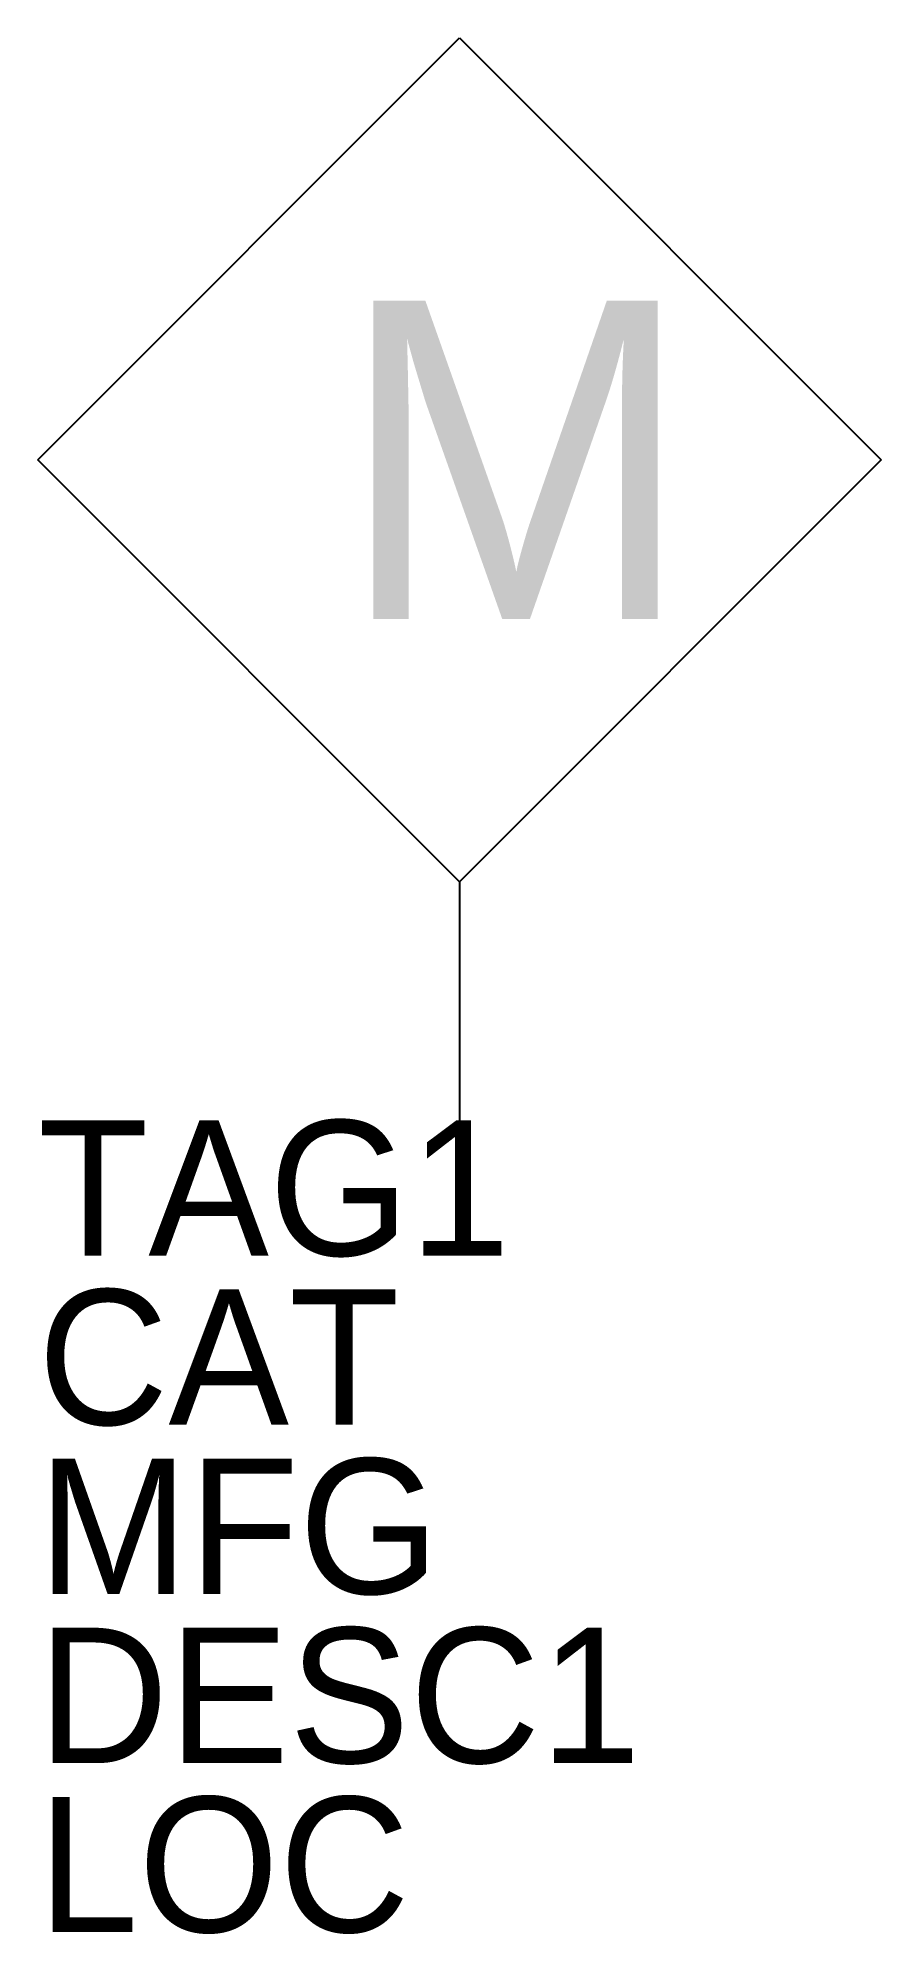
# Model space of a CAD drawing. Extents: x -0.39 to 0.39, y -1.25 to 0.5.
import ezdxf

# ---------------------------------------------------------------- set-up
doc = ezdxf.new("R2010")
doc.units = 0
doc.layers.get('0').update_dxf_attribs({"linetype": 'CONTINUOUS'})

msp = doc.modelspace()

# ---------------------------------------------------------------- linework, layer by layer
for p, q in [((-0.3898, 0.1102), (0, 0.5)), ((0, 0.5), (0.3898, 0.1102)), ((0, -0.2795), (-0.3898, 0.1102)), ((0.3898, 0.1102), (0, -0.2795)), ((0, -0.2795), (0, -0.5))]:
    msp.add_line(p, q)

# ---------------------------------------------------------------- texts
for tag, p in [('TAG1', (-0.3898, -0.625)), ('CAT', (-0.3898, -0.78125)), ('MFG', (-0.3898, -0.9375)), ('DESC1', (-0.3898, -1.09375)), ('LOC', (-0.3898, -1.25))]:
    msp.add_attdef(tag, p, '', height=0.125)
at = {"layer": '0.0'}
msp.add_text('M', height=0.294, dxfattribs=at).set_placement((-0.112, -0.0367))

doc.saveas('drawing.dxf')
